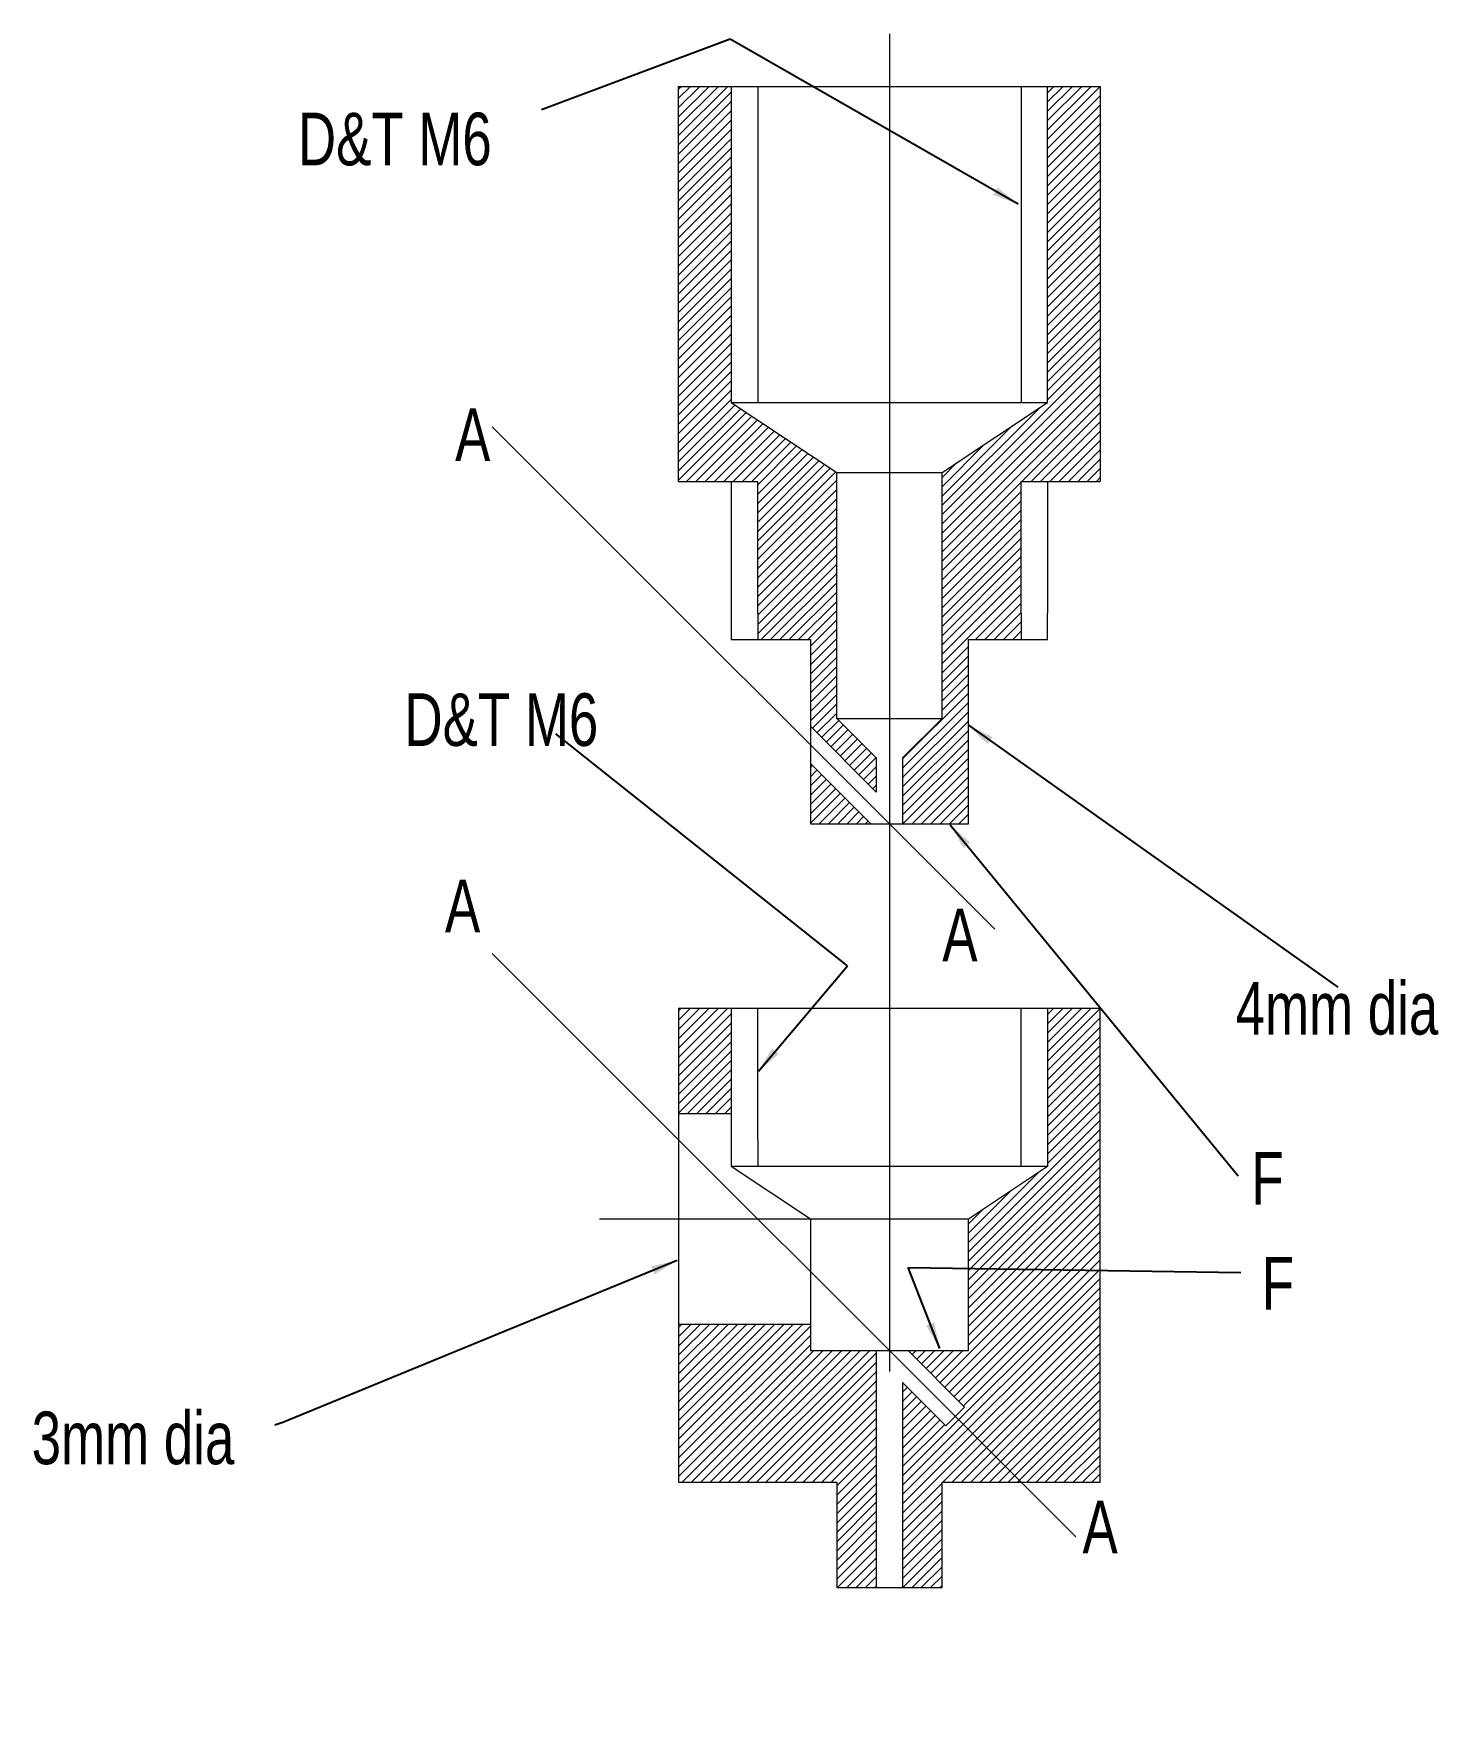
# Model space of a CAD drawing. Header units: millimetres. Extents: x 67.8 to 94.4, y 89 to 121.
import ezdxf

# ---------------------------------------------------------------- set-up
doc = ezdxf.new("R2010")
doc.units = ezdxf.units.MM
doc.linetypes.add('CENTER2', pattern=[28.575, 19.05, -3.175, 3.175, -3.175])
doc.linetypes.add('DASHDOTX2', pattern=[50.8, 25.4, -12.7, 0, -12.7])
doc.layers.get('0').update_dxf_attribs({"linetype": 'CONTINUOUS', "lineweight": 5})
for name, color, linetype, lineweight in [('centres', 7, 'CENTER2', 0), ('dimensions', 7, 'CONTINUOUS', 0), ('hatch', 7, 'CONTINUOUS', 0)]:
    doc.layers.add(name, color=color, linetype=linetype, lineweight=lineweight)
doc.styles.get("Standard").update_dxf_attribs({"font": 'txt', "width": 0.75})
doc.dimstyles.get("Standard").update_dxf_attribs({"dimtxt": 0.5, "dimasz": 0.5, "dimexe": 1.25, "dimexo": 0.625, "dimtad": 1, "dimtxsty": 'Standard', "dimcen": 2.5, "dimadec": 0, "dimazin": 0, "dimtfac": 1, "dimtmove": 0, "dimatfit": 3, "dimfxl": 1, "dimarcsym": 0})
pattern_1 = [(45, (0, 0), (-0.08838835, 0.08838835), [])]

msp = doc.modelspace()

# ---------------------------------------------------------------- hatches: boundary and pattern name
at = {"layer": 'hatch'}
h = msp.add_hatch(dxfattribs=at)
h.set_pattern_fill('ansi31', color=256, scale=0.3, style=0)
h.set_pattern_definition(pattern_1)
h.paths.add_polyline_path([(81, 120), (81, 114), (83, 112.667), (83, 109.5), (83, 108), (83.75, 107.25), (83.75, 106.604), (82.5, 107.854), (82.5, 109.5), (81.5, 109.5), (81.5, 110), (81.5, 112.5), (80, 112.5), (80, 120)])
h = msp.add_hatch(dxfattribs=at)
h.set_pattern_fill('ansi31', color=256, scale=0.3, style=0)
h.set_pattern_definition(pattern_1)
h.paths.add_polyline_path([(87, 114), (87, 120), (88, 120), (88, 112.5), (86.5, 112.5), (86.5, 110), (86.5, 109.5), (85.5, 109.5), (85.5, 106), (84.25, 106), (84.25, 107.25), (85, 108), (85, 109.5), (85, 112.667)])
h = msp.add_hatch(dxfattribs=at)
h.set_pattern_fill('ansi31', color=256, scale=0.3, style=0)
h.set_pattern_definition(pattern_1)
h.paths.add_polyline_path([(82.5, 107.146), (83.646, 106), (82.5, 106)])
h = msp.add_hatch(dxfattribs=at)
h.set_pattern_fill('ansi31', color=256, scale=0.3, angle=1.5708, style=0)
h.set_pattern_definition(pattern_1)
h.paths.add_polyline_path([(80, 100.5), (81, 100.5), (81, 102.5), (80, 102.5)])
h = msp.add_hatch(dxfattribs=at)
h.set_pattern_fill('ansi31', color=256, scale=0.3, angle=1.5708, style=0)
h.set_pattern_definition(pattern_1)
h.paths.add_polyline_path([(88, 93.5), (88, 102.5), (87, 102.5), (87, 99.5), (85.5, 98.5), (85.5, 96), (84.354, 96), (85.427, 94.927), (85.073, 94.573), (84.25, 95.396), (84.25, 91.5), (85, 91.5), (85, 93.5)])
h = msp.add_hatch(dxfattribs=at)
h.set_pattern_fill('ansi31', color=256, scale=0.3, angle=1.5708, style=0)
h.set_pattern_definition(pattern_1)
h.paths.add_polyline_path([(80, 95), (80, 93.5), (83, 93.5), (83, 91.5), (83.75, 91.5), (83.75, 96), (82.5, 96), (82.5, 96.5), (80, 96.5)])

# ---------------------------------------------------------------- linework, layer by layer
at = {"lineweight": 9}
for p, q in [((80, 112.5), (80, 120)), ((80, 120), (81, 120)), ((81, 120), (81, 114)), ((81, 120), (87, 120)), ((81.5, 120), (81.5, 114)), ((86.5, 120), (86.5, 114)), ((87, 114), (87, 120)), ((87, 120), (88, 120)), ((88, 120), (88, 112.5)), ((81, 114), (87, 114)), ((81, 114), (83, 112.667)), ((85, 112.667), (87, 114)), ((83, 112.667), (85, 112.667)), ((83, 109.5), (83, 112.667)), ((85, 109.5), (85, 112.667)), ((80, 112.5), (81.5, 112.5)), ((81, 112.5), (81, 110)), ((81.5, 110), (81.5, 112.5)), ((86.5, 110), (86.5, 112.5)), ((86.5, 112.5), (88, 112.5)), ((87, 112.5), (87, 110)), ((81, 110), (81, 109.5)), ((81.5, 110), (81.5, 109.5)), ((86.5, 110), (86.5, 109.5)), ((87, 109.5), (87, 110)), ((81, 109.5), (81.5, 109.5)), ((81.5, 109.5), (82.5, 109.5)), ((82.5, 109.5), (82.5, 107.854)), ((83, 108), (83, 109.5)), ((85, 108), (85, 109.5)), ((85.5, 106), (85.5, 109.5)), ((85.5, 109.5), (86.5, 109.5)), ((86.5, 109.5), (87, 109.5)), ((82.5, 107.854), (83.75, 106.604)), ((82.5, 107.854), (82.5, 107.146)), ((83, 108), (85, 108)), ((83, 108), (83.75, 107.25)), ((84.25, 107.25), (85, 108)), ((83.75, 107.25), (83.75, 106.604)), ((84.25, 107.25), (84.25, 106)), ((82.5, 107.146), (83.646, 106)), ((82.5, 107.146), (82.5, 106)), ((82.5, 106), (83.646, 106)), ((83.646, 106), (84.25, 106)), ((84.25, 106), (85.5, 106)), ((80, 102.5), (81, 102.5)), ((80, 102.5), (80, 100.5)), ((81, 102.5), (81.5, 102.5)), ((81, 102.5), (81, 100.5)), ((81.5, 100), (81.5, 102.5)), ((81.5, 102.5), (86.5, 102.5)), ((86.5, 99.5), (86.5, 102.5)), ((86.5, 102.5), (87, 102.5)), ((87, 102.5), (87, 99.5)), ((87, 102.5), (88, 102.5)), ((88, 93.5), (88, 102.5)), ((80, 100.5), (81, 100.5)), ((80, 100.5), (80, 96.5)), ((81, 100.5), (81, 100)), ((81, 100), (81, 99.5)), ((81.5, 100), (81.5, 99.5)), ((81, 99.5), (87, 99.5)), ((81, 99.5), (82.5, 98.5)), ((85.5, 98.5), (87, 99.5)), ((82.5, 98.5), (85.5, 98.5)), ((82.5, 98.5), (82.5, 96.5)), ((85.5, 96), (85.5, 98.5)), ((80, 96.5), (82.5, 96.5)), ((80, 96.5), (80, 95)), ((82.5, 96.5), (82.5, 96)), ((82.5, 96), (83.75, 96)), ((83.75, 96), (83.75, 91.5)), ((83.75, 96), (84.354, 96)), ((84.354, 96), (85.427, 94.927)), ((84.354, 96), (85.5, 96)), ((84.25, 95.396), (84.25, 91.5)), ((84.25, 95.396), (85.073, 94.573)), ((80, 95), (80, 93.5)), ((85.073, 94.573), (85.427, 94.927)), ((80, 93.5), (83, 93.5)), ((83, 93.5), (83, 91.5)), ((85, 91.5), (85, 93.5)), ((85, 93.5), (88, 93.5)), ((83, 91.5), (83.75, 91.5)), ((83.75, 91.5), (84.25, 91.5)), ((84.25, 91.5), (85, 91.5))]:
    msp.add_line(p, q, dxfattribs=at)
at = {"layer": 'centres', "linetype": 'DASHDOTX2', "lineweight": 5}
for p, q in [((84, 121), (84, 89)), ((76.464, 113.536), (86, 104)), ((76.464, 103.536), (87.536, 92.464)), ((78.5, 98.5), (83.5, 98.5))]:
    msp.add_line(p, q, dxfattribs=at)

# ---------------------------------------------------------------- texts
at = {"layer": 'dimensions', "lineweight": 5, "char_height": 1, "width": 100, "attachment_point": 1}
for s, insert in [('D&T\\~M6', (72.775, 119.502)), ('A', (75.758, 113.885)), ('D&T\\~M6', (74.797, 108.479)), ('A', (75.566, 104.942)), ('A', (85.004, 104.39)), ('4mm\\~dia', (90.571, 102.999)), ('F', (90.869, 99.767)), ('F', (91.068, 97.779)), ('3mm\\~dia', (67.722, 94.842)), ('A', (87.665, 93.15))]:
    msp.add_mtext(s, dxfattribs=dict(at, insert=insert))

# ---------------------------------------------------------------- leaders
at = {"layer": 'centres'}
msp.add_leader([(86.445, 117.762), (80.977, 120.894), (77.398, 119.552)], dimstyle='Standard', dxfattribs=at)
at = {"layer": 'dimensions', "lineweight": 5}
for points in [[(85.501, 107.87), (92.51, 102.899), (92.51, 102.899)], [(81.513, 101.302), (83.205, 103.301), (77.668, 107.71)], [(85.153, 105.981), (90.621, 99.32)], [(79.975, 97.713), (72.49, 94.637), (72.49, 94.637), (72.336, 94.586)], [(84.954, 96.039), (84.357, 97.58), (90.671, 97.481)]]:
    msp.add_leader(points, dimstyle='Standard', dxfattribs=at)

doc.saveas('drawing.dxf')
